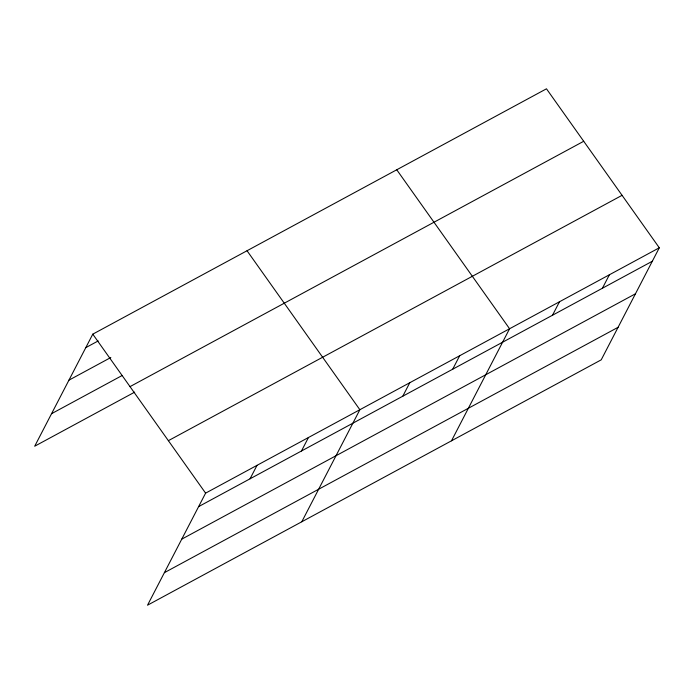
<?xml version="1.0" encoding="UTF-8"?>
<svg xmlns="http://www.w3.org/2000/svg" width="694" height="694" viewBox="0 0 694 694"><rect width="100%" height="100%" fill="white"/><g stroke="black" fill="none" stroke-linecap="round" stroke-linejoin="round"><path stroke-width="1.04" d="M659.3 247.784L205.606 493.139L147.527 605.194L601.221 359.839L659.3 247.784L546.473 88.806L92.779 334.161L34.7 446.216L134.679 392.145M250.04 478.808L257.032 465.327M301.465 450.996L308.448 437.524M301.786 521.775L359.865 409.72L247.038 250.742M402.789 396.205L409.772 382.732M452.696 369.217L459.68 355.736M451.499 440.803L509.578 328.748L396.751 169.778M552.502 315.241L559.485 301.76M602.409 288.244L609.393 274.772M85.796 347.633L98.175 340.945M68.94 380.165L110.832 357.514M51.564 413.685L122.023 375.575M130.012 386.627L583.706 141.272M168.373 440.673L622.067 195.326M198.623 506.611L652.317 261.256M181.767 539.143L635.452 293.788M164.391 572.663L618.076 327.308M92.779 334.161L205.606 493.139"/></g></svg>
